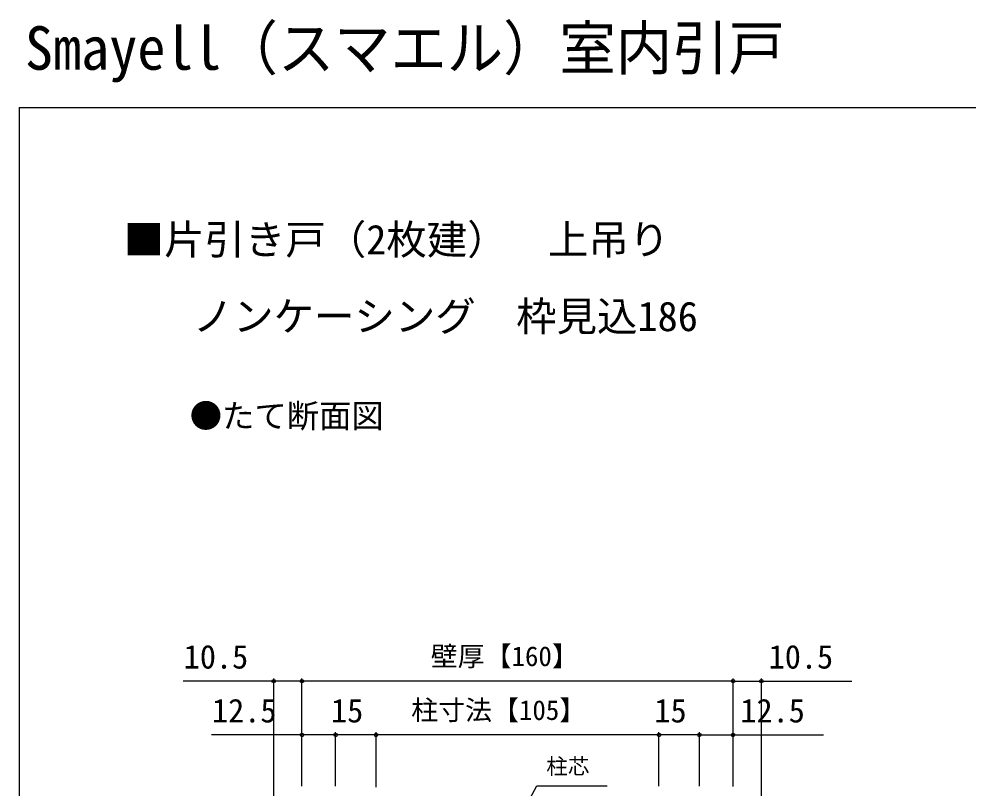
# Model space of a CAD drawing. Units: millimetres, scale not verified. Extents: x -525 to 525, y -783 to 779.
# Drawn here: x -525 to -172.4, y 494 to 779.5 of the extents above; entities that cross this region are included whole.
import ezdxf
from ezdxf.enums import TextEntityAlignment as Align

# ---------------------------------------------------------------- set-up
doc = ezdxf.new("R2010")
doc.units = ezdxf.units.MM
doc.header["$LTSCALE"] = 4
for name, color, linetype in [('0-2_USER1', 3, 'Continuous'), ('0-7_YKK_D', 6, 'Continuous'), ('0-8_YKK_ZWAK', 7, 'Continuous')]:
    doc.layers.add(name, color=color, linetype=linetype)
doc.styles.add('ＭＳ ゴシック', font='')
doc.styles.get('ＭＳ ゴシック').set_extended_font_data('MS Gothic')

msp = doc.modelspace()

# ---------------------------------------------------------------- linework, layer by layer
at = {"layer": '0-7_YKK_D'}
for p, q in [((-430.474, 449.698), (-430.474, 534.698)), ((-419.974, 494.698), (-419.974, 534.698)), ((-419.974, 494.698), (-419.974, 534.698)), ((-259.974, 533.698), (-419.974, 533.698)), ((-259.974, 494.698), (-259.974, 534.698)), ((-259.974, 494.698), (-259.974, 534.698)), ((-249.474, 449.698), (-249.474, 534.698)), ((-419.974, 494.698), (-419.974, 514.698)), ((-407.474, 494.698), (-407.474, 514.698)), ((-407.474, 494.698), (-407.474, 514.698)), ((-392.474, 513.698), (-407.474, 513.698)), ((-392.474, 494.315), (-392.474, 514.698)), ((-392.474, 494.315), (-392.474, 514.698)), ((-287.474, 513.698), (-392.474, 513.698)), ((-287.474, 494.698), (-287.474, 514.698)), ((-287.474, 494.698), (-287.474, 514.698)), ((-272.474, 513.698), (-287.474, 513.698)), ((-272.474, 494.698), (-272.474, 514.698)), ((-272.474, 494.698), (-272.474, 514.698)), ((-259.974, 494.534), (-259.974, 514.698))]:
    msp.add_line(p, q, dxfattribs=at)
for points in [[(-419.974, 533.698), (-430.474, 533.698), (-464.024, 533.698)], [(-259.974, 533.698), (-249.474, 533.698), (-215.924, 533.698)], [(-407.474, 513.698), (-419.974, 513.698), (-453.524, 513.698)], [(-272.474, 513.698), (-259.974, 513.698), (-226.424, 513.698)], [(-339.974, 481.574), (-338.759, 483.816), (-332.797, 494.824), (-306.701, 494.824)]]:
    msp.add_lwpolyline(points, dxfattribs=at)
for centre in [(-430.474, 533.698), (-419.974, 533.698), (-419.974, 533.698), (-259.974, 533.698), (-259.974, 533.698), (-249.474, 533.698), (-419.974, 513.698), (-407.474, 513.698), (-407.474, 513.698), (-392.474, 513.698), (-392.474, 513.698), (-287.474, 513.698), (-287.474, 513.698), (-272.474, 513.698), (-272.474, 513.698), (-259.974, 513.698)]:
    msp.add_circle(centre, 0.637, dxfattribs=at)
at = {"layer": '0-8_YKK_ZWAK'}
for q in [(-525, -783.3), (525, 746.7)]:
    msp.add_line((-525, 746.7), q, dxfattribs=at)

# ---------------------------------------------------------------- texts
at = {"layer": '0-2_USER1', "style": 'ＭＳ ゴシック', "width": 0.95}
msp.add_text('Smayell（スマエル）室内引戸', height=16.13, dxfattribs=at).set_placement((-522.781, 755.825), align=Align.BOTTOM_LEFT)
at = {"layer": '0-2_USER1', "style": 'ＭＳ ゴシック'}
for s, height, p in [('■片引き戸（2枚建）\u3000上吊り', 11, (-486.153, 688.814)), ('\u3000 ノンケーシング\u3000枠見込186', 11, (-483, 660.319)), ('●たて断面図', 8.798, (-461.636, 625.132))]:
    msp.add_text(s, height=height, dxfattribs=at).set_placement(p, align=Align.BOTTOM_LEFT)
at = {"layer": '0-7_YKK_D', "style": 'ＭＳ ゴシック'}
for s, height, p in [('10.5', 8.798, (-463.865, 535.698)), ('壁厚【160】', 7.331, (-372.19, 537.062)), ('10.5', 8.798, (-246.765, 535.698)), ('12.5', 8.798, (-453.365, 515.698)), ('15', 8.798, (-409.178, 515.698)), ('柱寸法【105】', 7.331, (-379.434, 517.062)), ('15', 8.798, (-289.178, 515.698)), ('12.5', 8.798, (-257.265, 515.698)), ('柱芯', 5.865, (-329.292, 497.369))]:
    msp.add_text(s, height=height, dxfattribs=at).set_placement(p, align=Align.BOTTOM_LEFT)

doc.saveas('drawing.dxf')
